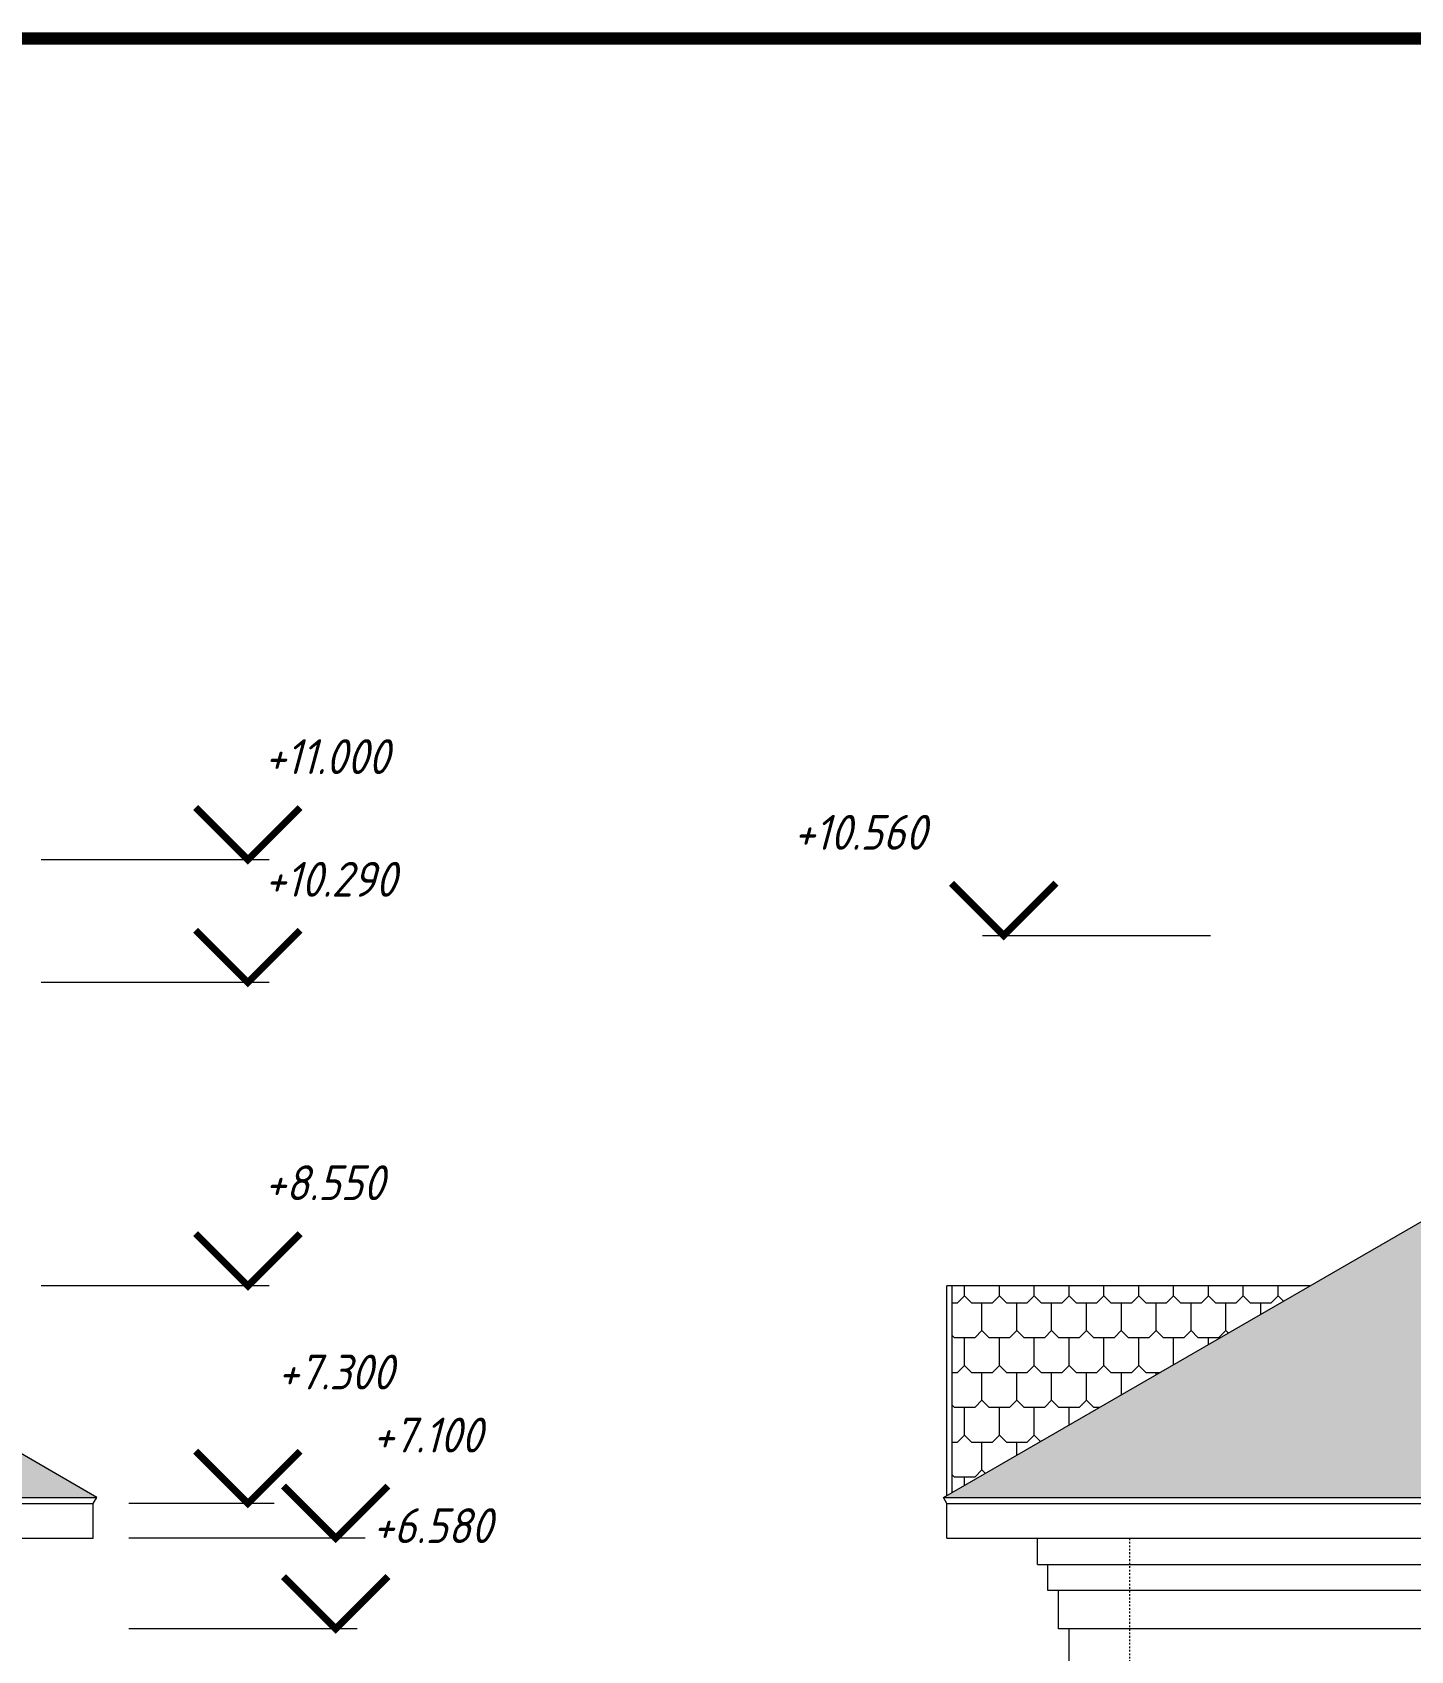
# Model space of a CAD drawing. Header units: millimetres. Extents: x 54 to 1314, y 20 to 614.
# Drawn here: x 248.7 to 327.8, y 219.4 to 312.3 of the extents above; entities that cross this region are included whole.
import ezdxf

# ---------------------------------------------------------------- set-up
doc = ezdxf.new("R2010")
doc.units = ezdxf.units.MM
doc.linetypes.add('CENTER2', pattern=[1.125, 0.75, -0.125, 0.125, -0.125])
for name, color, linetype, lineweight in [('А_ВЫСОТН.ОТМЕТКИ', 161, 'Continuous', 20), ('А_ПЕРВЫЙ ПЛАН', 102, 'Continuous', 15), ('А_ШТУКАТУРКА ФАСАД', 7, 'Continuous', 15), ('ЛИСТ', 7, 'Continuous', 18), ('ОСИ', 40, 'CENTER2', 18), ('ШТРИХОВКА', 93, 'Continuous', 9)]:
    doc.layers.add(name, color=color, linetype=linetype, lineweight=lineweight)
doc.styles.add('ROMANS', font='romans.shx', dxfattribs={"width": 0.8, "oblique": 15})

msp = doc.modelspace()

# ---------------------------------------------------------------- hatches: boundary and pattern name
at = {"layer": 'ШТРИХОВКА'}
h = msp.add_hatch(dxfattribs=at)
h.set_pattern_fill('SHINGLES', color=30, scale=4, angle=720, pattern_type=2)
h.set_pattern_definition([(360, (-2642.5313, 4796.479), (3e-15, 4), [1.2, -0.8, 1.2, -0.8]), (360, (-2641.5313, 4798.479), (3e-15, 4), [1.2, -0.8, 1.2, -0.8]), (90, (-2642.9313, 4796.879), (-4, 3e-15), [1.6, -2.4]), (90, (-2641.9313, 4798.879), (-4, 3e-15), [1.6, -2.4]), (90, (-2640.9313, 4796.879), (-4, 3e-15), [1.6, -2.4]), (90, (-2639.9313, 4798.879), (-4, 3e-15), [1.6, -2.4]), (225, (-2642.9313, 4796.879), (-4e-15, -4), [0.5656854, -5.0911688]), (225, (-2640.9313, 4796.879), (-4e-15, -4), [0.5656854, -5.0911688]), (225, (-2641.9313, 4798.879), (-4e-15, -4), [0.5656854, -5.0911688]), (225, (-2639.9313, 4798.879), (-4e-15, -4), [0.5656854, -5.0911688]), (135, (-2642.5313, 4796.479), (-4, 3e-15), [0.5656854, -5.0911688]), (135, (-2641.5313, 4798.479), (-4, 3e-15), [0.5656854, -5.0911688]), (135, (-2640.5313, 4796.479), (-4, 3e-15), [0.5656854, -5.0911688]), (135, (-2639.5313, 4798.479), (-4, 3e-15), [0.5656854, -5.0911688])])
h.paths.add_polyline_path([(153.609, 245.254), (146.309, 245.254), (146.309, 256.721), (153.609, 256.721)], flags=16)
h.paths.add_polyline_path([(153.609, 261.073), (153.609, 260.421), (154.509, 260.421), (154.509, 259.021), (154.209, 259.021), (154.209, 257.521), (153.909, 257.521), (153.909, 256.721), (146.071, 256.721), (96.61, 228.165), (153.481, 228.165), (174.509, 240.306), (195.538, 228.165), (252.408, 228.165), (189.009, 264.769), (160.009, 264.769)])
h = msp.add_hatch(dxfattribs=at)
h.set_pattern_fill('SHINGLES', color=30, scale=4, angle=720, pattern_type=2)
h.set_pattern_definition([(360, (-2734.2212, 4796.479), (4e-15, 4), [1.2, -0.8, 1.2, -0.8]), (360, (-2733.2212, 4798.479), (4e-15, 4), [1.2, -0.8, 1.2, -0.8]), (90, (-2734.6212, 4796.879), (-4, 4e-15), [1.6, -2.4]), (90, (-2733.6212, 4798.879), (-4, 4e-15), [1.6, -2.4]), (90, (-2732.6212, 4796.879), (-4, 4e-15), [1.6, -2.4]), (90, (-2731.6212, 4798.879), (-4, 4e-15), [1.6, -2.4]), (225, (-2734.6212, 4796.879), (-5e-15, -4), [0.5656854, -5.0911688]), (225, (-2732.6212, 4796.879), (-5e-15, -4), [0.5656854, -5.0911688]), (225, (-2733.6212, 4798.879), (-5e-15, -4), [0.5656854, -5.0911688]), (225, (-2731.6212, 4798.879), (-5e-15, -4), [0.5656854, -5.0911688]), (135, (-2734.2212, 4796.479), (-4, 4e-15), [0.5656854, -5.0911688]), (135, (-2733.2212, 4798.479), (-4, 4e-15), [0.5656854, -5.0911688]), (135, (-2732.2212, 4796.479), (-4, 4e-15), [0.5656854, -5.0911688]), (135, (-2731.2212, 4798.479), (-4, 4e-15), [0.5656854, -5.0911688])])
h.paths.add_polyline_path([(427.808, 228.165), (364.409, 264.769), (301.01, 228.165)])
h.paths.add_polyline_path([(352.353, 248.88), (376.81, 248.88), (364.409, 256.345)])
h.paths.add_polyline_path([(374.933, 248.88), (376.81, 248.88), (364.409, 256.345), (352.353, 248.88), (353.885, 248.88), (351.885, 247.725), (347.089, 247.725), (364.409, 257.725), (381.73, 247.725), (376.933, 247.725)])
h = msp.add_hatch(dxfattribs=at)
h.set_pattern_fill('SHINGLES', color=30, scale=4, angle=720, pattern_type=2)
h.set_pattern_definition([(360, (-2809.381, 4791.3406), (3e-15, 4), [1.2, -0.8, 1.2, -0.8]), (360, (-2808.381, 4793.3406), (3e-15, 4), [1.2, -0.8, 1.2, -0.8]), (90, (-2809.781, 4791.7406), (-4, 3e-15), [1.6, -2.4]), (90, (-2808.781, 4793.7406), (-4, 3e-15), [1.6, -2.4]), (90, (-2807.781, 4791.7406), (-4, 3e-15), [1.6, -2.4]), (90, (-2806.781, 4793.7406), (-4, 3e-15), [1.6, -2.4]), (225, (-2809.7812, 4791.7406), (-4e-15, -4), [0.5656854, -5.0911688]), (225, (-2807.7812, 4791.7406), (-4e-15, -4), [0.5656854, -5.0911688]), (225, (-2808.7812, 4793.7406), (-4e-15, -4), [0.5656854, -5.0911688]), (225, (-2806.7812, 4793.7406), (-4e-15, -4), [0.5656854, -5.0911688]), (135, (-2809.3812, 4791.3406), (-4, 3e-15), [0.5656854, -5.0911688]), (135, (-2808.3812, 4793.3406), (-4, 3e-15), [0.5656854, -5.0911688]), (135, (-2807.3812, 4791.3406), (-4, 3e-15), [0.5656854, -5.0911688]), (135, (-2806.3812, 4793.3406), (-4, 3e-15), [0.5656854, -5.0911688])])
h.paths.add_polyline_path([(322.039, 240.306), (301.509, 240.306), (301.509, 228.453)])

# ---------------------------------------------------------------- linework, layer by layer
at = {"layer": 'А_ВЫСОТН.ОТМЕТКИ'}
for p, q in [((262.306, 264.769), (249.209, 264.769)), ((303.243, 260.421), (316.34, 260.421)), ((262.306, 257.725), (249.209, 257.725)), ((262.306, 240.306), (249.209, 240.306)), ((262.596, 227.82), (254.251, 227.82)), ((267.823, 225.82), (254.251, 225.82)), ((267.348, 220.62), (254.251, 220.62))]:
    msp.add_line(p, q, dxfattribs=at)
for points in [[(273.942, 268.812, 0, 0, 0), (261.08, 268.812, 0, 0, 0), (261.08, 264.769, 0.4, 0.4, 0), (258.08, 267.769, 0.4, 0.4, 0), (261.08, 264.769, 0.4, 0.4, 0), (264.08, 267.769, 0.4, 0.4, 0)], [(291.608, 264.465, 0, 0, 0), (304.469, 264.465, 0, 0, 0), (304.469, 260.421, 0.4, 0.4, 0), (307.469, 263.421, 0.4, 0.4, 0), (304.469, 260.421, 0.4, 0.4, 0), (301.469, 263.421, 0.4, 0.4, 0)], [(273.942, 261.769, 0, 0, 0), (261.08, 261.769, 0, 0, 0), (261.08, 257.725, 0.4, 0.4, 0), (258.08, 260.725, 0.4, 0.4, 0), (261.08, 257.725, 0.4, 0.4, 0), (264.08, 260.725, 0.4, 0.4, 0)], [(273.942, 244.35, 0, 0, 0), (261.08, 244.35, 0, 0, 0), (261.08, 240.306, 0.4, 0.4, 0), (258.08, 243.306, 0.4, 0.4, 0), (261.08, 240.306, 0.4, 0.4, 0), (264.08, 243.306, 0.4, 0.4, 0)], [(273.942, 233.482, 0, 0, 0), (261.08, 233.482, 0, 0, 0), (261.08, 227.82, 0.4, 0.4, 0), (258.08, 230.82, 0.4, 0.4, 0), (261.08, 227.82, 0.4, 0.4, 0), (264.08, 230.82, 0.4, 0.4, 0)], [(278.983, 229.864, 0, 0, 0), (266.122, 229.864, 0, 0, 0), (266.122, 225.82, 0.4, 0.4, 0), (263.122, 228.82, 0.4, 0.4, 0), (266.122, 225.82, 0.4, 0.4, 0), (269.122, 228.82, 0.4, 0.4, 0)], [(278.983, 224.664, 0, 0, 0), (266.122, 224.664, 0, 0, 0), (266.122, 220.62, 0.4, 0.4, 0), (263.122, 223.62, 0.4, 0.4, 0), (266.122, 220.62, 0.4, 0.4, 0), (269.122, 223.62, 0.4, 0.4, 0)]]:
    msp.add_lwpolyline(points, format="xyseb", dxfattribs=at)
at = {"layer": 'А_ПЕРВЫЙ ПЛАН', "ltscale": 100}
for p, q in [((252.408, 228.165), (189.009, 264.769)), ((301.01, 228.165), (364.409, 264.769)), ((322.039, 240.306), (301.209, 240.306)), ((301.209, 228.28), (301.209, 240.306)), ((301.509, 228.453), (301.509, 240.306)), ((195.538, 228.165), (252.408, 228.165)), ((252.209, 227.82), (252.408, 228.165)), ((301.209, 227.82), (301.01, 228.165)), ((301.01, 228.165), (443.008, 228.165))]:
    msp.add_line(p, q, dxfattribs=at)
at = {"layer": 'А_ШТУКАТУРКА ФАСАД'}
for p, q in [((195.339, 227.82), (252.209, 227.82)), ((301.209, 227.82), (442.809, 227.82))]:
    msp.add_line(p, q, dxfattribs=at)
at = {"layer": 'А_ШТУКАТУРКА ФАСАД', "color": 7}
for p, q in [((252.209, 225.82), (252.209, 227.82)), ((301.209, 225.82), (301.209, 227.82)), ((194.803, 225.82), (252.209, 225.82)), ((301.209, 225.82), (442.809, 225.82)), ((306.409, 224.32), (306.409, 225.82)), ((306.409, 224.32), (437.609, 224.32)), ((307.009, 222.82), (307.009, 224.32)), ((437.009, 222.82), (307.009, 222.82)), ((307.609, 220.62), (307.609, 222.82)), ((436.409, 220.62), (307.609, 220.62)), ((308.209, 220.62), (308.209, 210.32))]:
    msp.add_line(p, q, dxfattribs=at)
at = {"layer": 'ЛИСТ', "const_width": 0.7}
msp.add_lwpolyline([(74.025, 24.917), (469.025, 24.917), (469.025, 311.917), (74.025, 311.917)], close=True, dxfattribs=at)
at = {"layer": 'ОСИ', "ltscale": 0.01}
msp.add_line((311.709, 134.514), (311.709, 225.82), dxfattribs=at)

# ---------------------------------------------------------------- texts
at = {"layer": 'А_ВЫСОТН.ОТМЕТКИ', "style": 'ROMANS', "oblique": 15, "width": 0.85}
for s, p in [('+11.000', (262.047, 269.692)), ('+10.560', (292.412, 265.345)), ('+10.290', (262.047, 262.649)), ('+8.550', (262.047, 245.23)), ('+7.300', (262.791, 234.362)), ('+7.100', (268.249, 230.744)), ('+6.580', (268.249, 225.544))]:
    msp.add_text(s, height=2, dxfattribs=at).set_placement(p)

doc.saveas('drawing.dxf')
